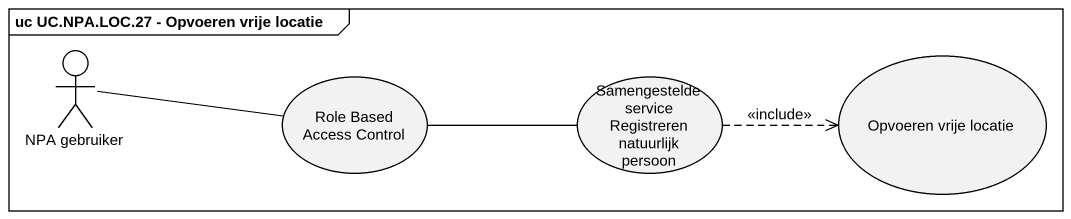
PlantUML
@startuml
mainframe uc UC.NPA.LOC.27 - Opvoeren vrije locatie
actor "NPA gebruiker" as NPA_gebruiker
usecase "Role Based Access Control" as Role_Based_Access_Control
usecase "Samengestelde service Registreren natuurlijk persoon" as Samengestelde_service
usecase "Opvoeren vrije locatie" as Opvoeren_vrije_locatie
NPA_gebruiker -right- Role_Based_Access_Control
Role_Based_Access_Control -right- Samengestelde_service
Samengestelde_service .right.> Opvoeren_vrije_locatie : <<include>>
@enduml
